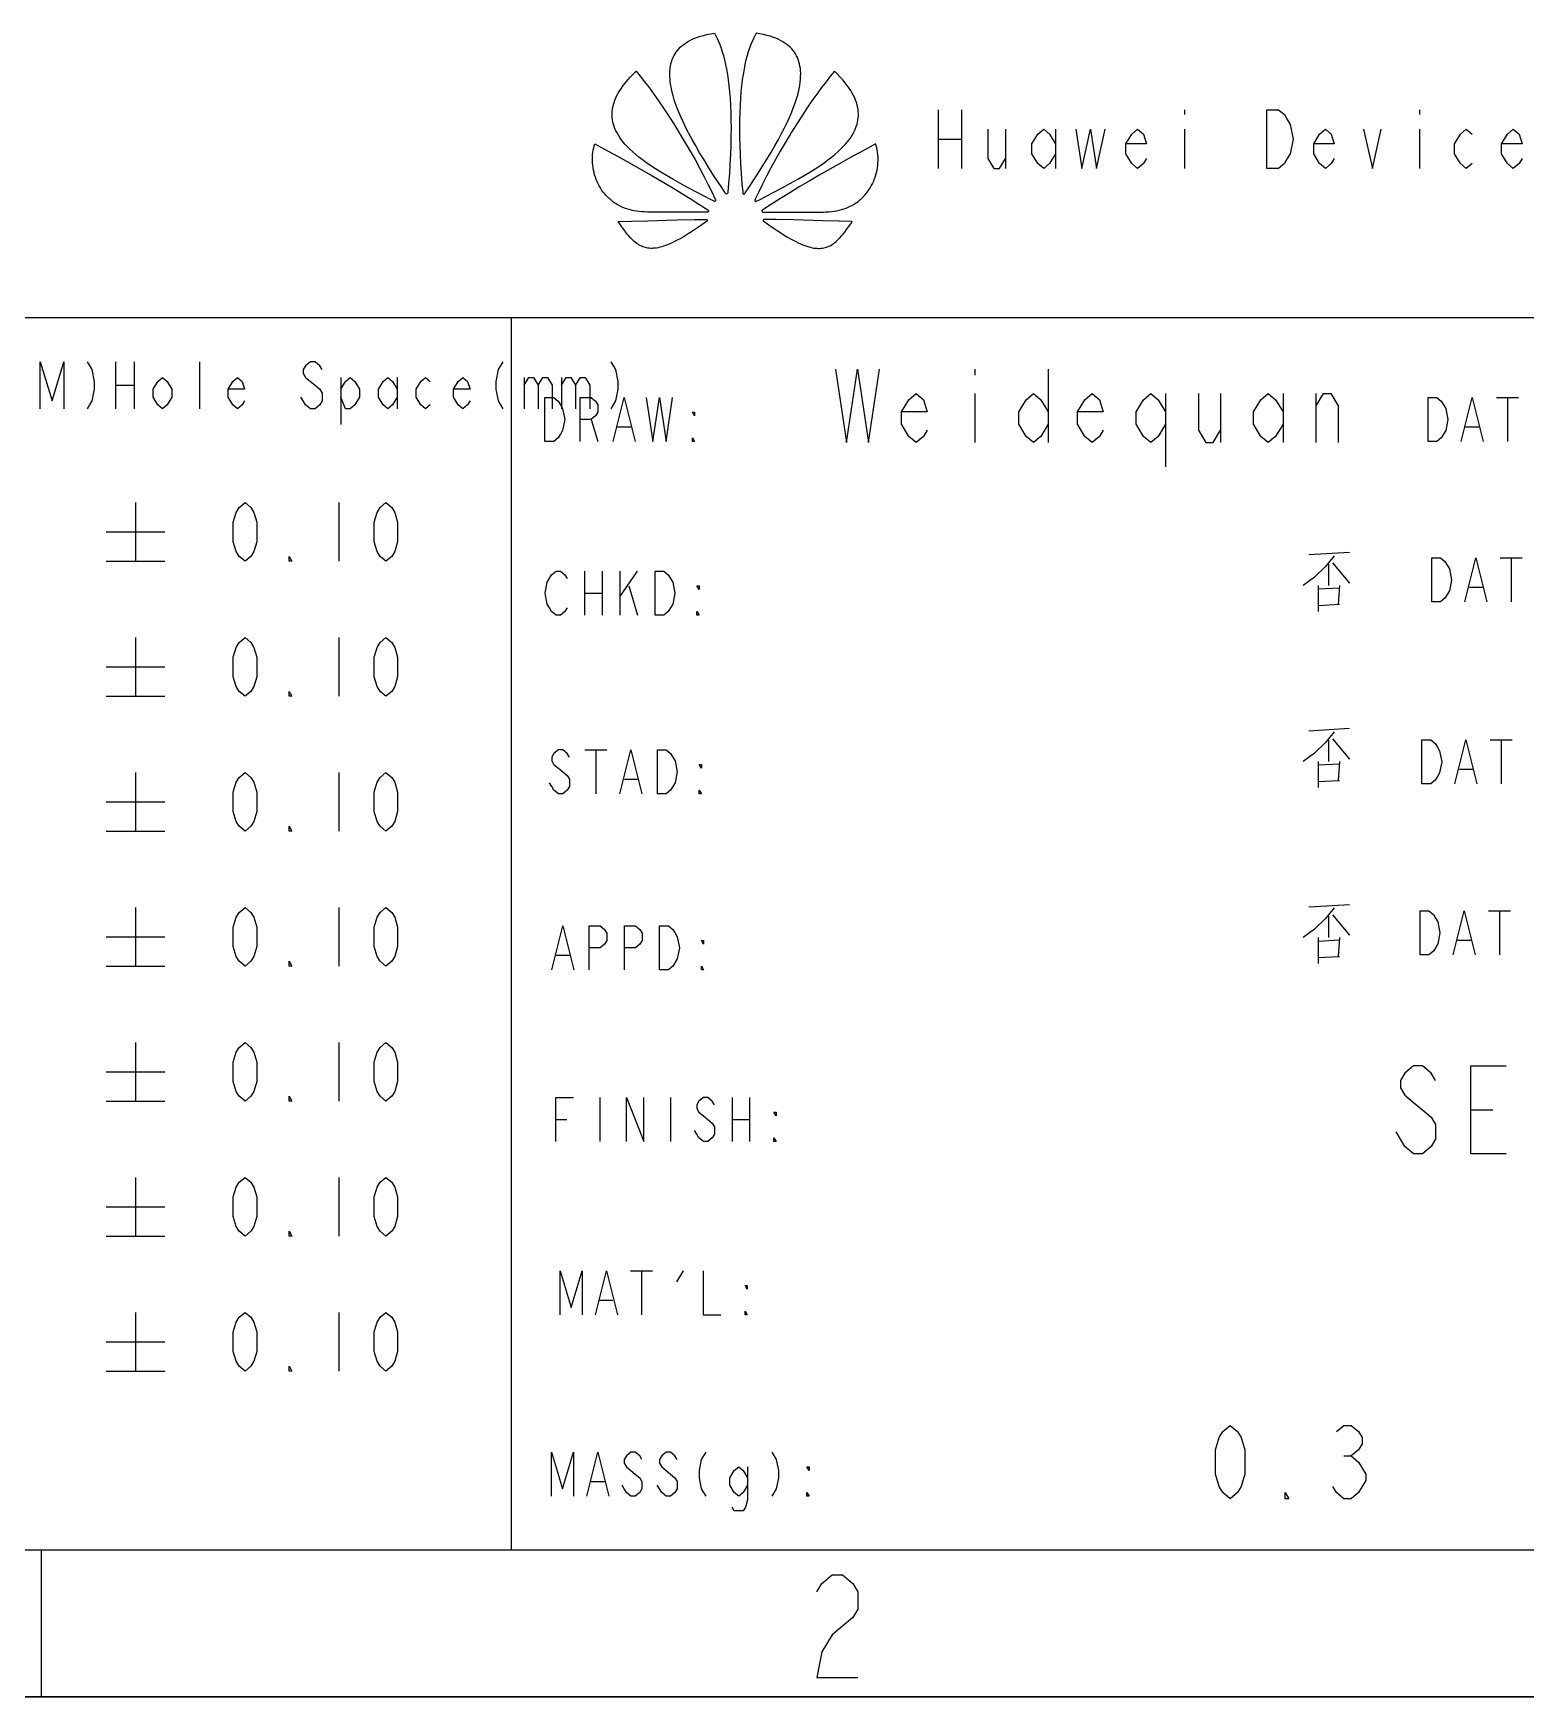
# Model space of a CAD drawing. Header units: millimetres. Extents: x 0 to 210, y 0 to 297.
# Drawn here: x 52.7 to 103.6, y 0 to 56.7 of the extents above; entities that cross this region are included whole.
import ezdxf

# ---------------------------------------------------------------- set-up
doc = ezdxf.new("R2010")
doc.units = ezdxf.units.MM
doc.header["$LTSCALE"] = 19.36
doc.layers.get('0').update_dxf_attribs({"linetype": 'CONTINUOUS'})

msp = doc.modelspace()

# ---------------------------------------------------------------- linework, layer by layer
at = {"color": 2}
for p, q in [((83.546, 54.092), (83.546, 52.092)), ((84.346, 54.092), (84.346, 52.092)), ((91.946, 54.092), (91.946, 53.925)), ((99.946, 54.092), (99.946, 53.925)), ((85.846, 53.425), (85.846, 52.092)), ((87.546, 53.425), (87.546, 52.092)), ((91.946, 53.425), (91.946, 52.092)), ((99.946, 53.425), (99.946, 52.092)), ((83.546, 53.092), (84.346, 53.092)), ((55.52, 45.5), (55.52, 43.9)), ((56.16, 45.5), (56.16, 43.9)), ((58.4, 43.9), (58.4, 45.5)), ((63.2, 44.967), (63.2, 43.367)), ((65.12, 44.967), (65.12, 43.9)), ((69.44, 44.967), (69.44, 43.9)), ((70.72, 44.967), (70.72, 43.9)), ((84.8, 45.25), (84.8, 45.042)), ((87.3, 45.25), (87.3, 42.75)), ((55.52, 44.7), (56.16, 44.7)), ((84.8, 44.417), (84.8, 42.75)), ((91.3, 44.417), (91.3, 41.917)), ((93.175, 44.417), (93.175, 42.75)), ((95.3, 44.417), (95.3, 42.75)), ((96.425, 42.75), (96.425, 44.417)), ((102.569, 44.279), (103.319, 44.279)), ((102.944, 44.279), (102.944, 42.779)), ((71.729, 43.535), (71.954, 42.785)), ((72.629, 43.285), (73.079, 43.285)), ((101.519, 43.279), (101.969, 43.279)), ((56.2, 40.7), (56.2, 38.7)), ((63.134, 40.7), (63.134, 38.7)), ((55.2, 39.7), (57.2, 39.7)), ((55.2, 38.7), (57.2, 38.7)), ((96.181, 38.927), (97.562, 39.008)), ((96.848, 38.605), (96.848, 37.879)), ((96.99, 38.645), (97.562, 37.96)), ((102.694, 38.821), (103.444, 38.821)), ((103.069, 38.821), (103.069, 37.321)), ((71.506, 38.364), (71.506, 36.864)), ((72.106, 38.364), (72.106, 36.864)), ((72.706, 38.364), (72.706, 36.864)), ((72.706, 37.489), (73.306, 38.364)), ((71.506, 37.614), (72.106, 37.614)), ((73.006, 37.864), (73.306, 36.864)), ((96.514, 36.992), (96.514, 37.879)), ((96.514, 37.758), (97.229, 37.798)), ((97.229, 37.879), (97.181, 37.234)), ((101.644, 37.821), (102.094, 37.821)), ((96.514, 37.194), (97.229, 37.234)), ((56.2, 36.1), (56.2, 34.1)), ((63.134, 36.1), (63.134, 34.1)), ((55.2, 35.1), (57.2, 35.1)), ((55.2, 34.1), (57.2, 34.1)), ((96.181, 32.927), (97.562, 33.008)), ((96.848, 32.605), (96.848, 31.879)), ((96.99, 32.645), (97.562, 31.96)), ((102.359, 32.612), (103.109, 32.612)), ((102.734, 32.612), (102.734, 31.112)), ((71.51, 32.277), (72.26, 32.277)), ((71.885, 32.277), (71.885, 30.777)), ((96.514, 30.992), (96.514, 31.879)), ((96.514, 31.758), (97.229, 31.798)), ((97.229, 31.879), (97.181, 31.234)), ((56.2, 31.5), (56.2, 29.5)), ((63.134, 31.5), (63.134, 29.5)), ((72.86, 31.277), (73.31, 31.277)), ((96.514, 31.194), (97.229, 31.234)), ((101.309, 31.612), (101.759, 31.612)), ((55.2, 30.5), (57.2, 30.5)), ((55.2, 29.5), (57.2, 29.5)), ((56.2, 26.9), (56.2, 24.9)), ((63.134, 26.9), (63.134, 24.9)), ((96.181, 26.927), (97.562, 27.008)), ((102.299, 26.792), (103.049, 26.792)), ((102.674, 26.792), (102.674, 25.292)), ((96.848, 26.605), (96.848, 25.879)), ((96.99, 26.645), (97.562, 25.96)), ((55.2, 25.9), (57.2, 25.9)), ((96.514, 24.992), (96.514, 25.879)), ((96.514, 25.758), (97.229, 25.798)), ((97.229, 25.879), (97.181, 25.234)), ((101.249, 25.792), (101.699, 25.792)), ((70.536, 25.28), (70.986, 25.28)), ((96.514, 25.194), (97.229, 25.234)), ((55.2, 24.9), (57.2, 24.9)), ((56.2, 22.3), (56.2, 20.3)), ((63.134, 22.3), (63.134, 20.3)), ((55.2, 21.3), (57.2, 21.3)), ((72.027, 20.421), (72.027, 18.921)), ((74.427, 20.421), (74.427, 18.921)), ((76.527, 20.421), (76.527, 18.921)), ((77.127, 20.421), (77.127, 18.921)), ((55.2, 20.3), (57.2, 20.3)), ((101.7, 20), (102.45, 20)), ((70.527, 19.671), (70.902, 19.671)), ((76.527, 19.671), (77.127, 19.671)), ((56.2, 17.7), (56.2, 15.7)), ((63.134, 17.7), (63.134, 15.7)), ((55.2, 16.7), (57.2, 16.7)), ((55.2, 15.7), (57.2, 15.7)), ((73.071, 14.521), (73.821, 14.521)), ((73.446, 14.521), (73.446, 13.021)), ((74.646, 14.146), (74.871, 14.521)), ((56.2, 13.1), (56.2, 11.1)), ((63.134, 13.1), (63.134, 11.1)), ((72.021, 13.521), (72.471, 13.521)), ((55.2, 12.1), (57.2, 12.1)), ((55.2, 11.1), (57.2, 11.1)), ((97.375, 8.208), (97.625, 8.208)), ((71.731, 7.336), (72.181, 7.336)), ((53, 0), (53, 5)), ((210, 0), (0, 0))]:
    msp.add_line(p, q, dxfattribs=at)
at = {"color": 7}
for p, q in [((205, 47), (25, 47)), ((69, 47), (69, 5)), ((205, 5), (25, 5)), ((0, 0), (210, 0))]:
    msp.add_line(p, q, dxfattribs=at)
at = {"color": 2}
for points in [[(76.298, 51.254), (76.154, 51.471), (75.933, 51.81), (75.742, 52.108), (75.574, 52.379), (75.424, 52.628), (75.289, 52.86), (75.167, 53.077), (75.058, 53.281), (74.959, 53.474), (74.871, 53.655), (74.792, 53.828), (74.722, 53.991), (74.661, 54.145), (74.607, 54.292), (74.561, 54.431), (74.521, 54.564), (74.488, 54.689), (74.462, 54.808), (74.44, 54.922), (74.425, 55.03), (74.415, 55.133), (74.409, 55.23), (74.408, 55.323), (74.412, 55.412), (74.42, 55.497), (74.432, 55.578), (74.448, 55.655), (74.468, 55.729), (74.491, 55.8), (74.519, 55.867), (74.55, 55.932), (74.585, 55.994), (74.624, 56.054), (74.667, 56.112), (74.714, 56.167), (74.765, 56.22), (74.821, 56.271), (74.881, 56.319), (74.946, 56.366), (75.016, 56.41), (75.092, 56.452), (75.173, 56.492), (75.26, 56.529), (75.353, 56.564), (75.453, 56.597), (75.559, 56.626), (75.674, 56.653), (75.796, 56.677), (75.926, 56.698), (75.974, 56.612), (76.021, 56.52), (76.067, 56.42), (76.111, 56.311), (76.154, 56.195), (76.195, 56.069), (76.234, 55.935), (76.271, 55.791), (76.306, 55.637), (76.339, 55.472), (76.369, 55.296), (76.397, 55.109), (76.421, 54.911), (76.442, 54.7), (76.46, 54.478), (76.475, 54.242), (76.485, 53.994), (76.492, 53.733), (76.494, 53.46), (76.492, 53.173), (76.486, 52.875), (76.475, 52.565), (76.458, 52.245), (76.437, 51.917), (76.412, 51.582), (76.384, 51.277), (76.384, 51.274), (76.381, 51.254), (76.376, 51.239), (76.367, 51.228), (76.357, 51.221), (76.344, 51.219), (76.338, 51.219), (76.332, 51.221), (76.32, 51.228), (76.309, 51.239), (76.298, 51.254)], [(76.977, 51.254), (77.12, 51.471), (77.342, 51.81), (77.533, 52.108), (77.701, 52.379), (77.851, 52.628), (77.986, 52.86), (78.108, 53.077), (78.217, 53.281), (78.316, 53.474), (78.404, 53.655), (78.483, 53.828), (78.552, 53.991), (78.614, 54.145), (78.668, 54.292), (78.714, 54.431), (78.754, 54.564), (78.787, 54.689), (78.813, 54.808), (78.834, 54.922), (78.85, 55.03), (78.86, 55.133), (78.866, 55.23), (78.867, 55.323), (78.863, 55.412), (78.855, 55.497), (78.843, 55.578), (78.827, 55.655), (78.807, 55.729), (78.783, 55.8), (78.756, 55.867), (78.725, 55.932), (78.69, 55.994), (78.651, 56.054), (78.608, 56.112), (78.561, 56.167), (78.509, 56.22), (78.454, 56.271), (78.394, 56.319), (78.328, 56.366), (78.258, 56.41), (78.183, 56.452), (78.102, 56.492), (78.015, 56.529), (77.922, 56.564), (77.822, 56.597), (77.715, 56.626), (77.601, 56.653), (77.479, 56.677), (77.349, 56.698), (77.301, 56.612), (77.254, 56.52), (77.208, 56.42), (77.164, 56.311), (77.121, 56.195), (77.08, 56.069), (77.041, 55.935), (77.003, 55.791), (76.968, 55.637), (76.936, 55.472), (76.906, 55.296), (76.878, 55.109), (76.854, 54.911), (76.832, 54.7), (76.815, 54.478), (76.8, 54.242), (76.789, 53.994), (76.783, 53.733), (76.78, 53.46), (76.782, 53.173), (76.789, 52.875), (76.8, 52.565), (76.816, 52.245), (76.837, 51.917), (76.863, 51.582), (76.89, 51.277), (76.891, 51.274), (76.894, 51.254), (76.899, 51.239), (76.907, 51.228), (76.918, 51.221), (76.93, 51.219), (76.937, 51.219), (76.943, 51.221), (76.955, 51.228), (76.966, 51.239), (76.977, 51.254)], [(75.894, 50.983), (75.791, 51.035), (75.366, 51.256), (75.034, 51.431), (74.754, 51.584), (74.51, 51.721), (74.292, 51.847), (74.097, 51.965), (73.92, 52.077), (73.759, 52.183), (73.613, 52.285), (73.479, 52.383), (73.357, 52.477), (73.245, 52.569), (73.144, 52.658), (73.051, 52.744), (72.967, 52.828), (72.891, 52.911), (72.822, 52.991), (72.76, 53.07), (72.705, 53.148), (72.655, 53.225), (72.612, 53.3), (72.573, 53.375), (72.54, 53.448), (72.512, 53.522), (72.489, 53.595), (72.471, 53.667), (72.457, 53.74), (72.447, 53.812), (72.442, 53.885), (72.442, 53.958), (72.446, 54.032), (72.454, 54.106), (72.467, 54.182), (72.485, 54.258), (72.508, 54.335), (72.536, 54.414), (72.569, 54.494), (72.607, 54.576), (72.652, 54.659), (72.702, 54.744), (72.76, 54.832), (72.824, 54.921), (72.895, 55.013), (72.974, 55.107), (73.061, 55.204), (73.156, 55.303), (73.261, 55.405), (73.399, 55.235), (73.545, 55.048), (73.699, 54.845), (73.859, 54.625), (74.025, 54.39), (74.195, 54.14), (74.369, 53.878), (74.544, 53.606), (74.719, 53.325), (74.764, 53.253), (74.936, 52.965), (75.104, 52.677), (75.266, 52.39), (75.422, 52.106), (75.569, 51.827), (75.708, 51.556), (75.837, 51.294), (75.957, 51.042), (75.96, 51.036), (75.967, 51.017), (75.969, 51.003), (75.967, 50.99), (75.961, 50.979), (75.952, 50.972), (75.946, 50.97), (75.94, 50.968), (75.927, 50.969), (75.911, 50.974), (75.894, 50.983)], [(77.381, 50.983), (77.483, 51.035), (77.909, 51.256), (78.241, 51.431), (78.521, 51.584), (78.765, 51.721), (78.983, 51.847), (79.178, 51.965), (79.355, 52.077), (79.516, 52.183), (79.662, 52.285), (79.796, 52.383), (79.918, 52.477), (80.029, 52.569), (80.131, 52.658), (80.223, 52.744), (80.308, 52.828), (80.384, 52.911), (80.453, 52.991), (80.515, 53.07), (80.57, 53.148), (80.62, 53.225), (80.663, 53.3), (80.701, 53.375), (80.734, 53.448), (80.762, 53.522), (80.786, 53.595), (80.804, 53.667), (80.818, 53.74), (80.828, 53.812), (80.833, 53.885), (80.833, 53.958), (80.829, 54.032), (80.821, 54.106), (80.808, 54.182), (80.79, 54.258), (80.767, 54.335), (80.739, 54.414), (80.706, 54.494), (80.668, 54.576), (80.623, 54.659), (80.572, 54.744), (80.515, 54.832), (80.451, 54.921), (80.38, 55.013), (80.301, 55.107), (80.214, 55.204), (80.119, 55.303), (80.014, 55.405), (79.876, 55.235), (79.73, 55.048), (79.576, 54.845), (79.416, 54.625), (79.25, 54.39), (79.079, 54.14), (78.906, 53.878), (78.731, 53.606), (78.556, 53.325), (78.511, 53.253), (78.339, 52.965), (78.171, 52.677), (78.008, 52.39), (77.853, 52.106), (77.705, 51.827), (77.567, 51.556), (77.437, 51.294), (77.318, 51.042), (77.315, 51.036), (77.308, 51.017), (77.306, 51.003), (77.308, 50.99), (77.314, 50.979), (77.323, 50.972), (77.329, 50.97), (77.335, 50.968), (77.348, 50.969), (77.364, 50.974), (77.381, 50.983)], [(94.746, 54.092), (95.146, 54.092), (95.346, 53.925), (95.446, 53.758), (95.546, 53.592), (95.646, 53.092), (95.546, 52.592), (95.446, 52.425), (95.346, 52.258), (95.146, 52.092), (94.746, 52.092), (94.746, 54.092)], [(85.246, 53.425), (85.246, 52.425), (85.446, 52.092), (85.646, 52.092), (85.846, 52.425)], [(87.546, 52.592), (87.346, 52.258), (87.146, 52.092), (86.946, 52.258), (86.746, 52.592), (86.746, 52.925), (86.946, 53.258), (87.146, 53.425), (87.346, 53.258), (87.546, 52.925)], [(88.246, 53.425), (88.446, 52.092), (88.746, 53.425), (88.946, 52.092), (89.246, 53.425)], [(90.646, 52.425), (90.546, 52.258), (90.346, 52.092), (90.146, 52.258), (89.946, 52.592), (89.946, 52.925), (90.146, 53.258), (90.346, 53.425), (90.546, 53.258), (90.646, 52.925), (89.946, 52.925)], [(97.046, 52.425), (96.946, 52.258), (96.746, 52.092), (96.546, 52.258), (96.346, 52.592), (96.346, 52.925), (96.546, 53.258), (96.746, 53.425), (96.946, 53.258), (97.046, 52.925), (96.346, 52.925)], [(98.046, 53.425), (98.346, 52.092), (98.646, 53.425)], [(101.746, 52.258), (101.546, 52.092), (101.346, 52.258), (101.146, 52.592), (101.146, 52.925), (101.346, 53.258), (101.546, 53.425), (101.746, 53.258)], [(103.446, 52.425), (103.346, 52.258), (103.146, 52.092), (102.946, 52.258), (102.746, 52.592), (102.746, 52.925), (102.946, 53.258), (103.146, 53.425), (103.346, 53.258), (103.446, 52.925), (102.746, 52.925)], [(75.677, 50.605), (73.644, 50.605), (73.546, 50.607), (73.451, 50.612), (73.359, 50.621), (73.27, 50.633), (73.183, 50.648), (73.099, 50.667), (73.018, 50.689), (72.939, 50.714), (72.862, 50.741), (72.788, 50.772), (72.717, 50.806), (72.647, 50.842), (72.58, 50.882), (72.516, 50.924), (72.454, 50.969), (72.394, 51.016), (72.336, 51.067), (72.281, 51.12), (72.228, 51.176), (72.178, 51.235), (72.13, 51.296), (72.085, 51.36), (72.042, 51.426), (72.002, 51.495), (71.965, 51.566), (71.931, 51.639), (71.9, 51.715), (71.872, 51.792), (71.847, 51.871), (71.826, 51.951), (71.808, 52.032), (71.793, 52.115), (71.782, 52.197), (71.775, 52.28), (71.772, 52.362), (71.771, 52.405), (71.773, 52.486), (71.779, 52.566), (71.788, 52.643), (71.801, 52.718), (71.816, 52.79), (71.835, 52.859), (71.856, 52.924), (72.18, 52.75), (72.626, 52.507), (73.033, 52.283), (73.413, 52.069), (73.776, 51.861), (74.123, 51.659), (74.458, 51.46), (74.782, 51.263), (75.096, 51.067), (75.402, 50.874), (75.7, 50.681), (75.715, 50.67), (75.724, 50.661), (75.73, 50.651), (75.732, 50.64), (75.73, 50.63), (75.725, 50.62), (75.721, 50.616), (75.717, 50.613), (75.706, 50.608), (75.692, 50.605), (75.677, 50.605)], [(77.598, 50.605), (79.631, 50.605), (79.729, 50.607), (79.824, 50.612), (79.916, 50.621), (80.005, 50.633), (80.092, 50.648), (80.176, 50.667), (80.257, 50.689), (80.336, 50.714), (80.413, 50.741), (80.487, 50.772), (80.558, 50.806), (80.628, 50.842), (80.695, 50.882), (80.759, 50.924), (80.821, 50.969), (80.881, 51.016), (80.939, 51.067), (80.994, 51.12), (81.047, 51.176), (81.097, 51.235), (81.145, 51.296), (81.19, 51.36), (81.233, 51.426), (81.273, 51.495), (81.31, 51.566), (81.344, 51.639), (81.375, 51.715), (81.403, 51.792), (81.428, 51.871), (81.449, 51.951), (81.467, 52.032), (81.482, 52.115), (81.492, 52.197), (81.5, 52.28), (81.503, 52.362), (81.504, 52.405), (81.501, 52.486), (81.496, 52.566), (81.487, 52.643), (81.474, 52.718), (81.459, 52.79), (81.44, 52.859), (81.419, 52.924), (81.095, 52.75), (80.649, 52.507), (80.242, 52.283), (79.861, 52.069), (79.499, 51.861), (79.152, 51.659), (78.817, 51.46), (78.493, 51.263), (78.179, 51.067), (77.873, 50.874), (77.575, 50.681), (77.56, 50.67), (77.551, 50.661), (77.545, 50.651), (77.543, 50.64), (77.545, 50.63), (77.55, 50.62), (77.554, 50.616), (77.558, 50.613), (77.569, 50.608), (77.582, 50.605), (77.598, 50.605)], [(75.658, 50.282), (75.498, 50.168), (75.35, 50.066), (75.214, 49.975), (75.087, 49.893), (74.97, 49.819), (74.86, 49.753), (74.758, 49.695), (74.663, 49.642), (74.573, 49.596), (74.489, 49.555), (74.409, 49.519), (74.334, 49.488), (74.264, 49.461), (74.196, 49.438), (74.133, 49.418), (74.072, 49.402), (74.014, 49.389), (73.958, 49.379), (73.905, 49.372), (73.853, 49.368), (73.804, 49.366), (73.756, 49.366), (73.709, 49.369), (73.664, 49.375), (73.619, 49.383), (73.576, 49.393), (73.533, 49.405), (73.491, 49.42), (73.45, 49.438), (73.408, 49.458), (73.367, 49.481), (73.325, 49.506), (73.283, 49.535), (73.241, 49.567), (73.198, 49.603), (73.153, 49.643), (73.108, 49.687), (73.061, 49.736), (73.012, 49.792), (72.96, 49.854), (72.904, 49.924), (72.844, 50.004), (72.777, 50.096), (72.701, 50.205), (72.653, 50.278), (73.101, 50.293), (73.664, 50.31), (74.317, 50.328), (74.644, 50.336), (75.239, 50.349), (75.636, 50.356), (75.646, 50.356), (75.658, 50.355), (75.667, 50.352), (75.674, 50.347), (75.68, 50.341), (75.683, 50.333), (75.685, 50.324), (75.684, 50.314), (75.683, 50.31), (75.681, 50.305), (75.675, 50.297), (75.667, 50.289), (75.658, 50.282)], [(77.617, 50.282), (77.777, 50.168), (77.925, 50.066), (78.061, 49.975), (78.188, 49.893), (78.305, 49.819), (78.415, 49.753), (78.517, 49.695), (78.612, 49.642), (78.702, 49.596), (78.786, 49.555), (78.866, 49.519), (78.94, 49.488), (79.011, 49.461), (79.078, 49.438), (79.142, 49.418), (79.203, 49.402), (79.261, 49.389), (79.317, 49.379), (79.37, 49.372), (79.421, 49.368), (79.471, 49.366), (79.519, 49.366), (79.566, 49.369), (79.611, 49.375), (79.655, 49.383), (79.699, 49.393), (79.742, 49.405), (79.784, 49.42), (79.825, 49.438), (79.867, 49.458), (79.908, 49.481), (79.95, 49.506), (79.992, 49.535), (80.034, 49.567), (80.077, 49.603), (80.121, 49.643), (80.167, 49.687), (80.214, 49.736), (80.263, 49.792), (80.315, 49.854), (80.371, 49.924), (80.431, 50.004), (80.498, 50.096), (80.573, 50.205), (80.622, 50.278), (80.174, 50.293), (79.611, 50.31), (78.958, 50.328), (78.63, 50.336), (78.036, 50.349), (77.639, 50.356), (77.629, 50.356), (77.617, 50.355), (77.608, 50.352), (77.601, 50.347), (77.595, 50.341), (77.592, 50.333), (77.59, 50.324), (77.591, 50.314), (77.592, 50.31), (77.594, 50.305), (77.6, 50.297), (77.608, 50.289), (77.617, 50.282)], [(52.96, 43.9), (52.96, 45.5), (53.36, 44.167), (53.76, 45.5), (53.76, 43.9)], [(54.56, 45.5), (54.72, 45.233), (54.8, 44.833), (54.8, 44.567), (54.72, 44.167), (54.56, 43.9)], [(62.56, 45.233), (62.48, 45.367), (62.32, 45.5), (62.16, 45.5), (62, 45.367), (61.92, 45.233), (61.92, 45.1), (62, 44.967), (62.16, 44.833), (62.32, 44.7), (62.48, 44.567), (62.56, 44.433), (62.56, 44.167), (62.48, 44.033), (62.32, 43.9), (62.16, 43.9), (62, 44.033), (61.92, 44.167), (61.84, 44.3)], [(68.72, 45.5), (68.56, 45.233), (68.48, 44.833), (68.48, 44.567), (68.56, 44.167), (68.72, 43.9)], [(72.4, 45.5), (72.56, 45.233), (72.64, 44.833), (72.64, 44.567), (72.56, 44.167), (72.4, 43.9)], [(57.44, 44.3), (57.28, 44.033), (57.12, 43.9), (56.96, 44.033), (56.8, 44.3), (56.8, 44.567), (56.96, 44.833), (57.12, 44.967), (57.28, 44.833), (57.44, 44.567), (57.44, 44.3)], [(59.92, 44.167), (59.84, 44.033), (59.68, 43.9), (59.52, 44.033), (59.36, 44.3), (59.36, 44.567), (59.52, 44.833), (59.68, 44.967), (59.84, 44.833), (59.92, 44.567), (59.36, 44.567)], [(63.2, 44.567), (63.36, 44.833), (63.52, 44.967), (63.68, 44.833), (63.84, 44.567), (63.84, 44.3), (63.68, 44.033), (63.52, 43.9), (63.36, 43.9), (63.2, 44.3)], [(65.12, 44.3), (64.96, 44.033), (64.8, 43.9), (64.64, 44.033), (64.48, 44.3), (64.48, 44.567), (64.64, 44.833), (64.8, 44.967), (64.96, 44.833), (65.12, 44.567)], [(66.24, 44.033), (66.08, 43.9), (65.92, 44.033), (65.76, 44.3), (65.76, 44.567), (65.92, 44.833), (66.08, 44.967), (66.24, 44.833)], [(67.6, 44.167), (67.52, 44.033), (67.36, 43.9), (67.2, 44.033), (67.04, 44.3), (67.04, 44.567), (67.2, 44.833), (67.36, 44.967), (67.52, 44.833), (67.6, 44.567), (67.04, 44.567)], [(69.44, 44.7), (69.6, 44.967), (69.76, 44.967), (69.92, 44.7), (69.92, 43.9)], [(69.92, 44.7), (70.08, 44.967), (70.24, 44.967), (70.4, 44.7), (70.4, 43.9)], [(70.72, 44.7), (70.88, 44.967), (71.04, 44.967), (71.2, 44.7), (71.2, 43.9)], [(71.2, 44.7), (71.36, 44.967), (71.52, 44.967), (71.68, 44.7), (71.68, 43.9)], [(80.05, 45.25), (80.425, 42.75), (80.8, 45.25), (81.175, 42.75), (81.55, 45.25)], [(70.154, 44.285), (70.454, 44.285), (70.604, 44.16), (70.679, 44.035), (70.754, 43.91), (70.829, 43.535), (70.754, 43.16), (70.679, 43.035), (70.604, 42.91), (70.454, 42.785), (70.154, 42.785), (70.154, 44.285)], [(71.354, 42.785), (71.354, 44.285), (71.729, 44.285), (71.879, 44.16), (71.954, 44.035), (71.954, 43.785), (71.879, 43.66), (71.729, 43.535), (71.354, 43.535)], [(72.479, 42.785), (72.854, 44.285), (73.229, 42.785)], [(73.604, 44.285), (73.829, 42.785), (74.054, 44.285), (74.279, 42.785), (74.504, 44.285)], [(83.175, 43.167), (83.05, 42.958), (82.8, 42.75), (82.55, 42.958), (82.3, 43.375), (82.3, 43.792), (82.55, 44.208), (82.8, 44.417), (83.05, 44.208), (83.175, 43.792), (82.3, 43.792)], [(87.3, 43.375), (87.05, 42.958), (86.8, 42.75), (86.55, 42.958), (86.3, 43.375), (86.3, 43.792), (86.55, 44.208), (86.8, 44.417), (87.05, 44.208), (87.3, 43.792)], [(89.175, 43.167), (89.05, 42.958), (88.8, 42.75), (88.55, 42.958), (88.3, 43.375), (88.3, 43.792), (88.55, 44.208), (88.8, 44.417), (89.05, 44.208), (89.175, 43.792), (88.3, 43.792)], [(91.3, 43.375), (91.05, 42.958), (90.8, 42.75), (90.55, 42.958), (90.3, 43.375), (90.3, 43.792), (90.55, 44.208), (90.8, 44.417), (91.05, 44.208), (91.3, 43.792)], [(92.425, 44.417), (92.425, 43.167), (92.675, 42.75), (92.925, 42.75), (93.175, 43.167)], [(95.3, 43.375), (95.05, 42.958), (94.8, 42.75), (94.55, 42.958), (94.3, 43.375), (94.3, 43.792), (94.55, 44.208), (94.8, 44.417), (95.05, 44.208), (95.3, 43.792)], [(96.425, 44), (96.675, 44.417), (96.925, 44.417), (97.175, 44), (97.175, 42.75)], [(100.244, 44.279), (100.544, 44.279), (100.694, 44.154), (100.769, 44.029), (100.844, 43.904), (100.919, 43.529), (100.844, 43.154), (100.769, 43.029), (100.694, 42.904), (100.544, 42.779), (100.244, 42.779), (100.244, 44.279)], [(101.369, 42.779), (101.744, 44.279), (102.119, 42.779)], [(75.254, 43.785), (75.254, 43.66), (75.179, 43.785), (75.254, 43.785)], [(75.254, 42.785), (75.179, 42.785), (75.179, 42.91), (75.254, 42.785)], [(59.934, 38.7), (59.734, 38.867), (59.634, 39.033), (59.534, 39.367), (59.534, 40.033), (59.634, 40.367), (59.734, 40.533), (59.934, 40.7), (60.134, 40.533), (60.234, 40.367), (60.334, 40.033), (60.334, 39.367), (60.234, 39.033), (60.134, 38.867), (59.934, 38.7)], [(64.734, 38.7), (64.534, 38.867), (64.434, 39.033), (64.334, 39.367), (64.334, 40.033), (64.434, 40.367), (64.534, 40.533), (64.734, 40.7), (64.934, 40.533), (65.034, 40.367), (65.134, 40.033), (65.134, 39.367), (65.034, 39.033), (64.934, 38.867), (64.734, 38.7)], [(61.534, 38.7), (61.434, 38.7), (61.434, 38.867), (61.534, 38.7)], [(97.038, 38.887), (96.752, 38.524), (96.371, 38.161), (95.99, 37.879)], [(100.369, 38.821), (100.669, 38.821), (100.819, 38.696), (100.894, 38.571), (100.969, 38.446), (101.044, 38.071), (100.969, 37.696)], [(100.969, 37.696), (100.819, 37.446), (100.669, 37.321), (100.369, 37.321), (100.369, 38.821)], [(101.494, 37.321), (101.869, 38.821), (102.244, 37.321)], [(70.906, 37.114), (70.831, 36.989), (70.681, 36.864), (70.531, 36.864), (70.381, 36.989), (70.306, 37.114), (70.231, 37.239), (70.156, 37.614), (70.231, 37.989), (70.381, 38.239)], [(70.381, 38.239), (70.531, 38.364), (70.681, 38.364), (70.831, 38.239), (70.906, 38.114)], [(73.906, 38.364), (74.206, 38.364), (74.356, 38.239), (74.431, 38.114), (74.506, 37.989), (74.581, 37.614), (74.506, 37.239)], [(74.506, 37.239), (74.356, 36.989), (74.206, 36.864), (73.906, 36.864), (73.906, 38.364)], [(75.406, 37.864), (75.406, 37.739), (75.331, 37.864), (75.406, 37.864)], [(75.406, 36.864), (75.331, 36.864), (75.331, 36.989), (75.406, 36.864)], [(59.934, 34.1), (59.734, 34.267), (59.634, 34.433), (59.534, 34.767), (59.534, 35.433), (59.634, 35.767), (59.734, 35.933), (59.934, 36.1), (60.134, 35.933), (60.234, 35.767), (60.334, 35.433), (60.334, 34.767), (60.234, 34.433), (60.134, 34.267), (59.934, 34.1)], [(64.734, 34.1), (64.534, 34.267), (64.434, 34.433), (64.334, 34.767), (64.334, 35.433), (64.434, 35.767), (64.534, 35.933), (64.734, 36.1), (64.934, 35.933), (65.034, 35.767), (65.134, 35.433), (65.134, 34.767), (65.034, 34.433), (64.934, 34.267), (64.734, 34.1)], [(61.534, 34.1), (61.434, 34.1), (61.434, 34.267), (61.534, 34.1)], [(97.038, 32.887), (96.752, 32.524), (96.371, 32.161), (95.99, 31.879)], [(100.034, 32.612), (100.334, 32.612), (100.484, 32.487), (100.559, 32.362), (100.634, 32.237), (100.709, 31.862), (100.634, 31.487), (100.559, 31.362), (100.484, 31.237), (100.334, 31.112), (100.034, 31.112), (100.034, 32.612)], [(101.159, 31.112), (101.534, 32.612), (101.909, 31.112)], [(70.985, 32.027), (70.91, 32.152), (70.76, 32.277), (70.61, 32.277), (70.46, 32.152), (70.385, 32.027), (70.385, 31.902), (70.46, 31.777), (70.61, 31.652), (70.76, 31.527), (70.91, 31.402), (70.985, 31.277), (70.985, 31.027), (70.91, 30.902), (70.76, 30.777), (70.61, 30.777), (70.46, 30.902), (70.385, 31.027), (70.31, 31.152)], [(72.71, 30.777), (73.085, 32.277), (73.46, 30.777)], [(73.985, 32.277), (74.285, 32.277), (74.435, 32.152), (74.51, 32.027), (74.585, 31.902), (74.66, 31.527), (74.585, 31.152), (74.51, 31.027), (74.435, 30.902), (74.285, 30.777), (73.985, 30.777), (73.985, 32.277)], [(75.485, 31.777), (75.485, 31.652), (75.41, 31.777), (75.485, 31.777)], [(59.934, 29.5), (59.734, 29.667), (59.634, 29.833), (59.534, 30.167), (59.534, 30.833), (59.634, 31.167), (59.734, 31.333), (59.934, 31.5), (60.134, 31.333), (60.234, 31.167), (60.334, 30.833), (60.334, 30.167), (60.234, 29.833), (60.134, 29.667), (59.934, 29.5)], [(64.734, 29.5), (64.534, 29.667), (64.434, 29.833), (64.334, 30.167), (64.334, 30.833), (64.434, 31.167), (64.534, 31.333), (64.734, 31.5), (64.934, 31.333), (65.034, 31.167), (65.134, 30.833), (65.134, 30.167), (65.034, 29.833), (64.934, 29.667), (64.734, 29.5)], [(75.485, 30.777), (75.41, 30.777), (75.41, 30.902), (75.485, 30.777)], [(61.534, 29.5), (61.434, 29.5), (61.434, 29.667), (61.534, 29.5)], [(59.934, 24.9), (59.734, 25.067), (59.634, 25.233), (59.534, 25.567), (59.534, 26.233), (59.634, 26.567), (59.734, 26.733), (59.934, 26.9), (60.134, 26.733), (60.234, 26.567), (60.334, 26.233), (60.334, 25.567), (60.234, 25.233), (60.134, 25.067), (59.934, 24.9)], [(64.734, 24.9), (64.534, 25.067), (64.434, 25.233), (64.334, 25.567), (64.334, 26.233), (64.434, 26.567), (64.534, 26.733), (64.734, 26.9), (64.934, 26.733), (65.034, 26.567), (65.134, 26.233), (65.134, 25.567), (65.034, 25.233), (64.934, 25.067), (64.734, 24.9)], [(97.038, 26.887), (96.752, 26.524), (96.371, 26.161), (95.99, 25.879)], [(99.974, 26.792), (100.274, 26.792), (100.424, 26.667), (100.499, 26.542), (100.574, 26.417), (100.649, 26.042), (100.574, 25.667)], [(100.574, 25.667), (100.424, 25.417), (100.274, 25.292), (99.974, 25.292), (99.974, 26.792)], [(101.099, 25.292), (101.474, 26.792), (101.849, 25.292)], [(70.386, 24.78), (70.761, 26.28), (71.136, 24.78)], [(71.661, 24.78), (71.661, 26.28), (72.036, 26.28), (72.186, 26.155), (72.261, 26.03), (72.261, 25.78), (72.186, 25.655), (72.036, 25.53), (71.661, 25.53)], [(72.861, 24.78), (72.861, 26.28), (73.236, 26.28), (73.386, 26.155), (73.461, 26.03), (73.461, 25.78), (73.386, 25.655), (73.236, 25.53), (72.861, 25.53)], [(74.061, 26.28), (74.361, 26.28), (74.511, 26.155), (74.586, 26.03), (74.661, 25.905), (74.736, 25.53), (74.661, 25.155)], [(74.661, 25.155), (74.511, 24.905), (74.361, 24.78), (74.061, 24.78), (74.061, 26.28)], [(75.561, 25.78), (75.561, 25.655), (75.486, 25.78), (75.561, 25.78)], [(61.534, 24.9), (61.434, 24.9), (61.434, 25.067), (61.534, 24.9)], [(75.561, 24.78), (75.486, 24.78), (75.486, 24.905), (75.561, 24.78)], [(59.934, 20.3), (59.734, 20.467), (59.634, 20.633), (59.534, 20.967), (59.534, 21.633), (59.634, 21.967), (59.734, 22.133), (59.934, 22.3), (60.134, 22.133), (60.234, 21.967), (60.334, 21.633), (60.334, 20.967), (60.234, 20.633), (60.134, 20.467), (59.934, 20.3)], [(64.734, 20.3), (64.534, 20.467), (64.434, 20.633), (64.334, 20.967), (64.334, 21.633), (64.434, 21.967), (64.534, 22.133), (64.734, 22.3), (64.934, 22.133), (65.034, 21.967), (65.134, 21.633), (65.134, 20.967), (65.034, 20.633), (64.934, 20.467), (64.734, 20.3)], [(100.5, 21), (100.35, 21.25), (100.05, 21.5), (99.75, 21.5), (99.45, 21.25), (99.3, 21), (99.3, 20.75), (99.45, 20.5), (99.75, 20.25), (100.05, 20), (100.35, 19.75), (100.5, 19.5), (100.5, 19), (100.35, 18.75), (100.05, 18.5), (99.75, 18.5), (99.45, 18.75), (99.3, 19), (99.15, 19.25)], [(102.9, 18.5), (101.7, 18.5), (101.7, 21.5), (102.9, 21.5)], [(61.534, 20.3), (61.434, 20.3), (61.434, 20.467), (61.534, 20.3)], [(70.527, 18.921), (70.527, 20.421), (71.127, 20.421)], [(72.927, 18.921), (72.927, 20.421), (73.527, 18.921), (73.527, 20.421)], [(75.927, 20.171), (75.852, 20.296), (75.702, 20.421), (75.552, 20.421), (75.402, 20.296), (75.327, 20.171), (75.327, 20.046), (75.402, 19.921), (75.552, 19.796), (75.702, 19.671), (75.852, 19.546), (75.927, 19.421), (75.927, 19.171), (75.852, 19.046), (75.702, 18.921), (75.552, 18.921), (75.402, 19.046), (75.327, 19.171), (75.252, 19.296)], [(78.027, 19.921), (78.027, 19.796), (77.952, 19.921), (78.027, 19.921)], [(78.027, 18.921), (77.952, 18.921), (77.952, 19.046), (78.027, 18.921)], [(59.934, 15.7), (59.734, 15.867), (59.634, 16.033), (59.534, 16.367), (59.534, 17.033), (59.634, 17.367), (59.734, 17.533), (59.934, 17.7), (60.134, 17.533), (60.234, 17.367), (60.334, 17.033), (60.334, 16.367), (60.234, 16.033), (60.134, 15.867), (59.934, 15.7)], [(64.734, 15.7), (64.534, 15.867), (64.434, 16.033), (64.334, 16.367), (64.334, 17.033), (64.434, 17.367), (64.534, 17.533), (64.734, 17.7), (64.934, 17.533), (65.034, 17.367), (65.134, 17.033), (65.134, 16.367), (65.034, 16.033), (64.934, 15.867), (64.734, 15.7)], [(61.534, 15.7), (61.434, 15.7), (61.434, 15.867), (61.534, 15.7)], [(70.671, 13.021), (70.671, 14.521), (71.046, 13.271), (71.421, 14.521), (71.421, 13.021)], [(71.871, 13.021), (72.246, 14.521), (72.621, 13.021)], [(75.546, 14.521), (75.546, 13.021), (76.146, 13.021)], [(77.046, 14.021), (77.046, 13.896), (76.971, 14.021), (77.046, 14.021)], [(59.934, 11.1), (59.734, 11.267), (59.634, 11.433), (59.534, 11.767), (59.534, 12.433), (59.634, 12.767), (59.734, 12.933), (59.934, 13.1), (60.134, 12.933), (60.234, 12.767), (60.334, 12.433), (60.334, 11.767), (60.234, 11.433), (60.134, 11.267), (59.934, 11.1)], [(64.734, 11.1), (64.534, 11.267), (64.434, 11.433), (64.334, 11.767), (64.334, 12.433), (64.434, 12.767), (64.534, 12.933), (64.734, 13.1), (64.934, 12.933), (65.034, 12.767), (65.134, 12.433), (65.134, 11.767), (65.034, 11.433), (64.934, 11.267), (64.734, 11.1)], [(77.046, 13.021), (76.971, 13.021), (76.971, 13.146), (77.046, 13.021)], [(61.534, 11.1), (61.434, 11.1), (61.434, 11.267), (61.534, 11.1)], [(93.5, 6.75), (93.25, 6.958), (93.125, 7.167), (93, 7.583), (93, 8.417), (93.125, 8.833), (93.25, 9.042), (93.5, 9.25), (93.75, 9.042), (93.875, 8.833), (94, 8.417), (94, 7.583), (93.875, 7.167), (93.75, 6.958), (93.5, 6.75)], [(97.125, 9.042), (97.375, 9.25), (97.625, 9.25), (97.875, 9.042), (98, 8.833), (98, 8.625), (97.875, 8.417), (97.625, 8.208), (97.875, 8), (98, 7.792), (98.125, 7.583), (98.125, 7.375), (98, 7.167), (97.875, 6.958), (97.625, 6.75), (97.375, 6.75), (97.125, 6.958), (97, 7.167)], [(70.381, 6.836), (70.381, 8.336), (70.756, 7.086), (71.131, 8.336), (71.131, 6.836)], [(71.581, 6.836), (71.956, 8.336), (72.331, 6.836)], [(73.456, 8.086), (73.381, 8.211), (73.231, 8.336), (73.081, 8.336), (72.931, 8.211), (72.856, 8.086), (72.856, 7.961), (72.931, 7.836)], [(74.656, 8.086), (74.581, 8.211), (74.431, 8.336), (74.281, 8.336), (74.131, 8.211), (74.056, 8.086), (74.056, 7.961), (74.131, 7.836)], [(75.631, 8.336), (75.481, 8.086), (75.406, 7.711), (75.406, 7.461), (75.481, 7.086), (75.631, 6.836)], [(77.881, 8.336), (78.031, 8.086), (78.106, 7.711), (78.106, 7.461), (78.031, 7.086), (77.881, 6.836)], [(72.931, 7.836), (73.231, 7.586), (73.381, 7.461), (73.456, 7.336), (73.456, 7.086), (73.381, 6.961), (73.231, 6.836), (73.081, 6.836), (72.931, 6.961), (72.856, 7.086), (72.781, 7.211)], [(74.131, 7.836), (74.431, 7.586), (74.581, 7.461), (74.656, 7.336), (74.656, 7.086), (74.581, 6.961), (74.431, 6.836), (74.281, 6.836), (74.131, 6.961), (74.056, 7.086), (73.981, 7.211)], [(77.056, 7.211), (76.906, 6.961), (76.756, 6.836), (76.606, 6.961), (76.456, 7.211), (76.456, 7.461), (76.606, 7.711), (76.756, 7.836), (76.906, 7.711), (77.056, 7.461)], [(77.056, 7.836), (77.056, 6.711), (76.981, 6.461), (76.906, 6.336), (76.606, 6.336), (76.531, 6.461)], [(79.156, 7.836), (79.156, 7.711), (79.081, 7.836), (79.156, 7.836)], [(79.156, 6.836), (79.081, 6.836), (79.081, 6.961), (79.156, 6.836)], [(95.5, 6.75), (95.375, 6.75), (95.375, 6.958), (95.5, 6.75)], [(79.415, 3.573), (79.59, 3.865), (79.94, 4.156), (80.29, 4.156), (80.64, 3.865), (80.815, 3.573), (80.815, 2.99), (80.64, 2.698)], [(80.64, 2.698), (79.94, 2.115), (79.59, 1.531), (79.415, 0.656), (80.815, 0.656)]]:
    msp.add_lwpolyline(points, dxfattribs=at)

doc.saveas('drawing.dxf')
